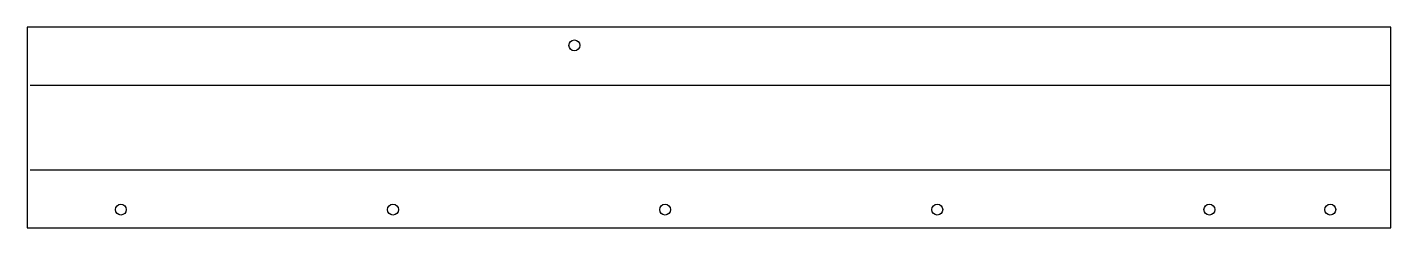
# Model space of a CAD drawing. Header units: millimetres. Extents: x 0 to 2255, y 0 to 332.
import ezdxf

# ---------------------------------------------------------------- set-up
doc = ezdxf.new("R2010")
doc.units = ezdxf.units.MM
doc.layers.add('1_CORTE', color=7, linetype='Continuous')
doc.layers.add('2_SO_MARCAR', color=3, linetype='Continuous')

msp = doc.modelspace()

# ---------------------------------------------------------------- linework, layer by layer
at = {"layer": '1_CORTE'}
msp.add_lwpolyline([(0, 0), (2254.8, 0), (2254.8, 332.1), (0, 332.1)], close=True, dxfattribs=at)
for centre in [(904.8, 302.1), (154.8, 30), (604.8, 30), (1054.8, 30), (1504.8, 30), (1954.8, 30), (2154.8, 30)]:
    msp.add_circle(centre, 9, dxfattribs=at)
at = {"layer": '2_SO_MARCAR'}
for p, q in [((4.8, 236.1), (2253.8, 236.1)), ((4.8, 96.1), (2253.8, 96.1))]:
    msp.add_line(p, q, dxfattribs=at)

doc.saveas('drawing.dxf')
